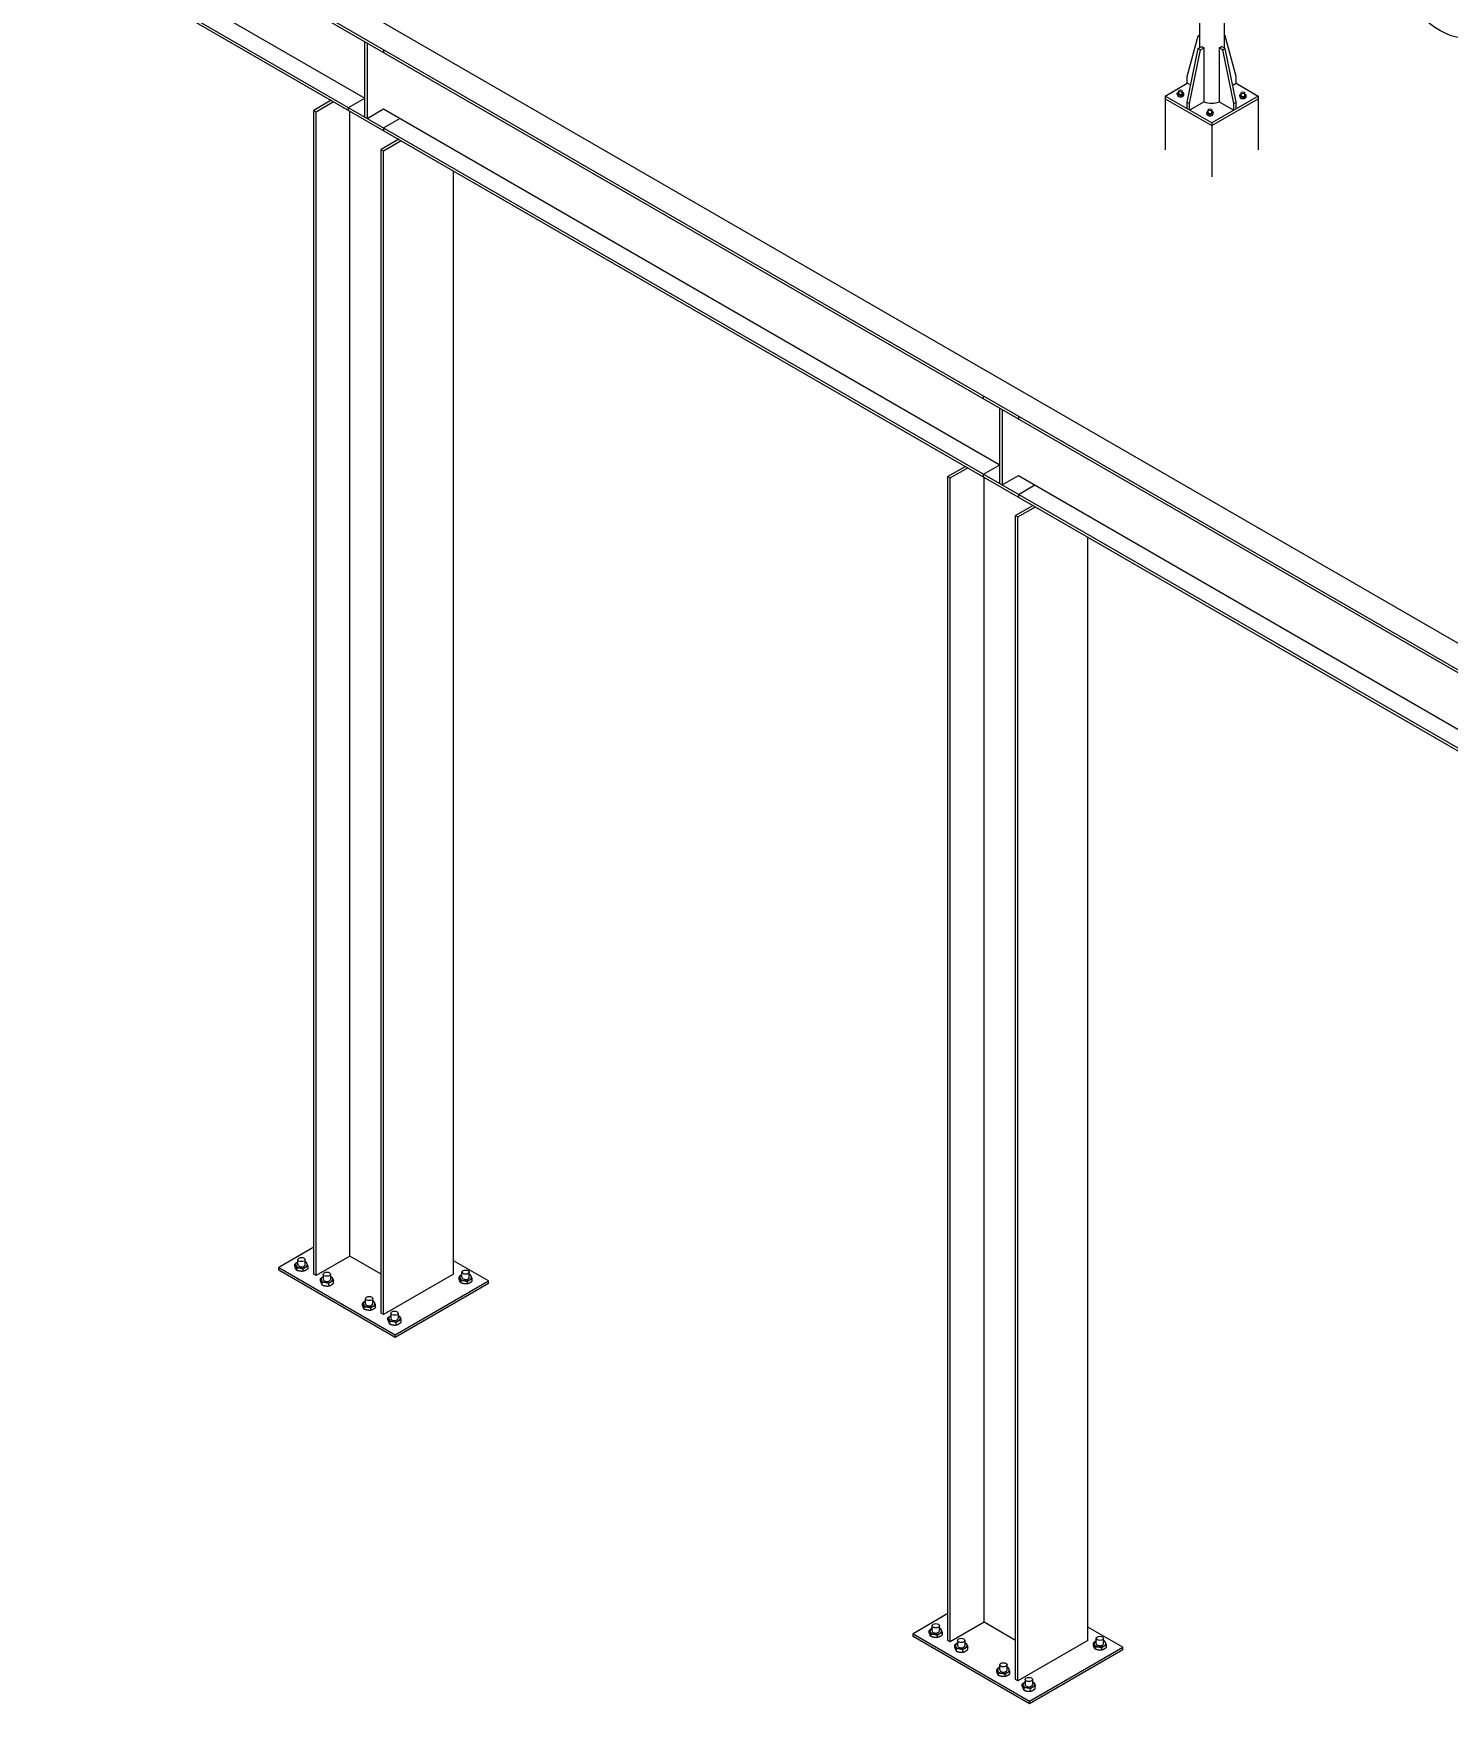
# Model space of a CAD drawing. Header units: millimetres. Extents: x -312439 to 477422, y -331570 to 212570.
# Drawn here: x 409601 to 412228, y 87034 to 90168 of the extents above; entities that cross this region are included whole.
import ezdxf

# ---------------------------------------------------------------- set-up
doc = ezdxf.new("R2010")
doc.units = ezdxf.units.MM
doc.layers.add('ARCONDTEXTO', color=4, linetype='Continuous')
doc.styles.add('ROMANS', font='romans.shx', dxfattribs={"height": 187.5})

msp = doc.modelspace()

# ---------------------------------------------------------------- linework, layer by layer
at = {"color": 0, "linetype": 'Continuous', "lineweight": 0, "extrusion": (1.25969e-16, 0.816497, 0.57735)}
for p, q in [((412545.89, 88863.431), (407825.453, 91588.776)), ((412545.89, 88813.424), (407825.453, 91538.769)), ((407825.453, 91533.769), (412545.89, 88808.424)), ((407825.453, 91393.751), (412545.89, 88668.406)), ((407825.453, 91388.75), (412545.89, 88663.405)), ((409070.523, 90709.915), (410215.986, 90048.581)), ((411766.832, 90618.905), (411766.832, 90141.748)), ((411812.765, 90592.385), (411812.765, 90141.748)), ((410215.986, 90013.576), (410215.986, 90153.594)), ((410220.317, 90151.094), (410220.317, 90011.076)), ((410250.632, 90138.592), (410250.632, 90133.592)), ((411744.326, 90088.749), (411764.897, 90164.384)), ((411744.326, 90041.243), (411764.897, 90140.631)), ((411748.657, 90038.743), (411769.228, 90138.13)), ((411766.832, 90165.501), (411764.897, 90164.384)), ((411764.897, 90164.384), (411766.832, 90163.267)), ((411764.897, 90140.631), (411771.538, 90144.465)), ((411764.897, 90140.631), (411769.228, 90138.13)), ((411769.228, 90138.13), (411775.869, 90141.965)), ((411775.869, 90041.952), (411775.869, 90141.965)), ((411810.369, 90138.13), (411803.728, 90141.965)), ((411803.728, 90141.965), (411803.728, 90041.952)), ((411814.7, 90140.631), (411808.059, 90144.465)), ((411810.369, 90138.13), (411814.7, 90140.631)), ((411830.94, 90038.743), (411810.369, 90138.13)), ((411814.7, 90164.384), (411812.765, 90165.501)), ((411814.7, 90164.384), (411812.765, 90163.267)), ((411835.271, 90088.749), (411814.7, 90164.384)), ((411835.271, 90041.243), (411814.7, 90140.631)), ((411703.185, 90052.495), (411744.326, 90076.248)), ((411744.326, 90076.248), (411744.326, 90088.749)), ((411750.798, 90072.511), (411744.326, 90076.248)), ((411828.799, 90072.511), (411835.271, 90076.248)), ((411835.271, 90076.248), (411835.271, 90088.749)), ((411835.271, 90076.248), (411876.412, 90052.495)), ((410153.473, 90044.668), (410120.87, 90025.845)), ((410125.201, 90023.344), (410157.804, 90042.168)), ((410185.672, 90031.079), (410215.986, 90048.581)), ((411703.185, 90052.495), (411703.185, 89952.482)), ((411789.799, 90002.488), (411703.185, 90052.495)), ((411703.185, 90047.494), (411789.799, 89997.488)), ((411725.908, 90055.557), (411725.908, 90057.72)), ((411727.5, 90052.126), (411727.5, 90054.289)), ((411728.516, 90057.189), (411728.516, 90061.908)), ((411733.443, 90051.207), (411733.443, 90053.37)), ((411735.185, 90057.189), (411735.185, 90061.908)), ((411737.793, 90053.718), (411737.793, 90055.882)), ((411744.326, 90041.243), (411748.657, 90038.743)), ((411744.326, 90028.742), (411744.326, 90041.243)), ((411775.869, 90041.952), (411748.657, 90026.241)), ((411876.412, 90052.495), (411789.799, 90002.488)), ((411789.799, 89997.488), (411876.412, 90047.494)), ((411803.728, 90041.952), (411830.94, 90026.241)), ((411830.94, 90038.743), (411835.271, 90041.243)), ((411835.271, 90028.742), (411835.271, 90041.243)), ((411841.804, 90052.048), (411841.804, 90054.211)), ((411843.396, 90048.617), (411843.396, 90050.78)), ((411844.413, 90053.681), (411844.413, 90058.399)), ((411849.339, 90047.698), (411849.339, 90049.861)), ((411851.081, 90053.681), (411851.081, 90058.399)), ((411853.689, 90050.209), (411853.689, 90052.373)), ((411876.412, 90052.495), (411876.412, 89952.482)), ((410120.87, 90025.845), (410125.201, 90023.344)), ((410120.87, 87863.11), (410120.87, 90025.845)), ((410125.201, 87860.61), (410125.201, 90023.344)), ((410185.672, 90026.078), (410185.672, 90031.079)), ((410187.996, 87896.864), (410187.996, 90024.736)), ((410220.317, 90011.076), (410250.632, 90028.578)), ((410250.632, 90028.578), (411396.095, 89367.244)), ((410250.632, 89993.574), (410280.946, 90011.076)), ((411748.657, 90026.241), (411748.657, 90038.743)), ((411780.817, 90018.508), (411780.817, 90020.671)), ((411783.426, 90021.979), (411783.426, 90026.697)), ((411785.167, 90015.996), (411785.167, 90018.159)), ((411790.094, 90021.979), (411790.094, 90026.697)), ((411791.11, 90016.915), (411791.11, 90019.079)), ((411792.702, 90020.346), (411792.702, 90022.509)), ((411830.94, 90026.241), (411830.94, 90038.743)), ((410250.632, 89993.574), (410250.632, 89988.573)), ((411789.799, 90002.488), (411789.799, 89902.476)), ((410279.062, 89972.159), (410246.46, 89953.335)), ((410246.46, 87790.601), (410246.46, 89953.335)), ((410246.46, 89953.335), (410250.79, 89950.835)), ((410250.79, 89950.835), (410283.393, 89969.658)), ((410250.79, 87788.1), (410250.79, 89950.835)), ((410380.711, 87863.11), (410380.711, 89913.472)), ((411365.781, 89489.76), (411365.781, 89494.761)), ((411396.095, 89332.24), (411396.095, 89472.258)), ((411400.426, 89469.757), (411400.426, 89329.74)), ((411430.741, 89457.256), (411430.741, 89452.255)), ((411332.264, 89364.092), (411299.661, 89345.269)), ((411303.992, 89342.769), (411336.595, 89361.592)), ((411365.781, 89349.742), (411396.095, 89367.244)), ((411299.661, 89345.269), (411303.992, 89342.769)), ((411299.661, 87182.534), (411299.661, 89345.269)), ((411303.992, 87180.034), (411303.992, 89342.769)), ((411365.781, 89344.742), (411365.781, 89349.742)), ((411366.787, 87216.289), (411366.787, 89344.161)), ((411400.426, 89329.74), (411430.741, 89347.242)), ((411430.741, 89347.242), (412511.244, 88723.413)), ((411430.741, 89312.238), (411461.055, 89329.74)), ((411457.854, 89291.583), (411425.251, 89272.76)), ((411429.582, 89270.26), (411462.184, 89289.083)), ((411430.741, 89312.238), (411430.741, 89307.237)), ((411425.251, 87110.025), (411425.251, 89272.76)), ((411425.251, 89272.76), (411429.582, 89270.26)), ((411429.582, 87107.525), (411429.582, 89270.26)), ((411559.502, 87182.534), (411559.502, 89232.897)), ((410120.87, 87913.116), (410055.91, 87875.611)), ((410086.147, 87877.49), (410086.147, 87881.905)), ((410091.47, 87880.822), (410091.47, 87890.451)), ((410105.079, 87880.822), (410105.079, 87890.451)), ((410110.402, 87873.738), (410110.402, 87878.153)), ((410187.996, 87896.864), (410125.201, 87860.61)), ((410246.46, 87863.11), (410187.996, 87896.864)), ((410445.671, 87850.608), (410380.711, 87888.113)), ((410055.91, 87875.611), (410272.444, 87750.596)), ((410055.91, 87870.611), (410055.91, 87875.611)), ((410272.444, 87745.595), (410055.91, 87870.611)), ((410089.397, 87870.488), (410089.397, 87874.903)), ((410101.524, 87868.612), (410101.524, 87873.027)), ((410125.201, 87860.61), (410120.87, 87863.11)), ((410133.358, 87850.233), (410133.358, 87854.648)), ((410136.607, 87843.231), (410136.607, 87847.646)), ((410138.681, 87863.194), (410138.681, 87853.565)), ((410152.29, 87863.194), (410152.29, 87853.565)), ((410157.613, 87846.481), (410157.613, 87850.896)), ((410380.711, 87863.11), (410250.79, 87788.1)), ((410272.444, 87750.596), (410445.671, 87850.608)), ((410391.179, 87854.068), (410391.179, 87858.483)), ((410394.428, 87847.066), (410394.428, 87851.481)), ((410396.502, 87857.399), (410396.502, 87867.028)), ((410406.556, 87845.19), (410406.556, 87849.605)), ((410410.11, 87857.399), (410410.11, 87867.028)), ((410415.433, 87850.315), (410415.433, 87854.73)), ((410445.671, 87845.608), (410445.671, 87850.608)), ((410148.735, 87841.355), (410148.735, 87845.77)), ((410217.06, 87808.313), (410217.06, 87817.942)), ((410230.669, 87808.313), (410230.669, 87817.942)), ((410445.671, 87845.608), (410272.444, 87745.595)), ((410211.737, 87804.981), (410211.737, 87809.396)), ((410214.986, 87797.979), (410214.986, 87802.394)), ((410227.114, 87796.103), (410227.114, 87800.518)), ((410235.992, 87801.229), (410235.992, 87805.644)), ((410250.79, 87788.1), (410246.46, 87790.601)), ((410264.271, 87790.685), (410264.271, 87781.056)), ((410277.879, 87790.685), (410277.879, 87781.056)), ((410258.948, 87777.724), (410258.948, 87782.139)), ((410262.197, 87770.722), (410262.197, 87775.137)), ((410274.324, 87768.846), (410274.324, 87773.261)), ((410283.202, 87773.972), (410283.202, 87778.387)), ((410272.444, 87745.595), (410272.444, 87750.596)), ((411299.661, 87232.541), (411234.701, 87195.036)), ((411234.701, 87195.036), (411451.235, 87070.02)), ((411234.701, 87190.035), (411234.701, 87195.036)), ((411451.235, 87065.02), (411234.701, 87190.035)), ((411264.939, 87196.915), (411264.939, 87201.33)), ((411268.188, 87189.913), (411268.188, 87194.328)), ((411270.262, 87200.246), (411270.262, 87209.875)), ((411280.315, 87188.037), (411280.315, 87192.452)), ((411283.87, 87200.246), (411283.87, 87209.875)), ((411289.193, 87193.163), (411289.193, 87197.577)), ((411366.787, 87216.289), (411303.992, 87180.034)), ((411425.251, 87182.534), (411366.787, 87216.289)), ((411624.462, 87170.033), (411559.502, 87207.538)), ((411303.992, 87180.034), (411299.661, 87182.534)), ((411312.149, 87169.658), (411312.149, 87174.073)), ((411315.399, 87162.656), (411315.399, 87167.071)), ((411317.472, 87182.618), (411317.472, 87172.989)), ((411327.526, 87160.78), (411327.526, 87165.195)), ((411331.081, 87182.618), (411331.081, 87172.989)), ((411336.404, 87165.906), (411336.404, 87170.32)), ((411559.502, 87182.534), (411429.582, 87107.525)), ((411451.235, 87070.02), (411624.462, 87170.033)), ((411624.462, 87165.032), (411451.235, 87065.02)), ((411569.97, 87173.492), (411569.97, 87177.907)), ((411573.219, 87166.49), (411573.219, 87170.905)), ((411575.293, 87176.824), (411575.293, 87186.453)), ((411585.347, 87164.614), (411585.347, 87169.029)), ((411588.902, 87176.824), (411588.902, 87186.453)), ((411594.225, 87169.74), (411594.225, 87174.155)), ((411624.462, 87165.032), (411624.462, 87170.033)), ((411390.528, 87124.406), (411390.528, 87128.82)), ((411395.851, 87127.737), (411395.851, 87137.366)), ((411409.46, 87127.737), (411409.46, 87137.366)), ((411393.778, 87117.404), (411393.778, 87121.819)), ((411405.905, 87115.528), (411405.905, 87119.943)), ((411414.783, 87120.653), (411414.783, 87125.068)), ((411429.582, 87107.525), (411425.251, 87110.025)), ((411437.739, 87097.149), (411437.739, 87101.563)), ((411443.062, 87110.109), (411443.062, 87100.48)), ((411456.67, 87110.109), (411456.67, 87100.48)), ((411461.994, 87093.396), (411461.994, 87097.811)), ((411440.988, 87090.147), (411440.988, 87094.562)), ((411451.235, 87065.02), (411451.235, 87070.02)), ((411453.116, 87088.271), (411453.116, 87092.686))]:
    msp.add_line(p, q, dxfattribs=at)
at = {"color": 0, "linetype": 'Continuous', "lineweight": 0}
for centre, major_axis in [((412214.803, 90294.598), (-73.953, 128.091)), ((411731.85, 90061.908), (-3.334, 0)), ((411847.747, 90058.399), (3.334, 0)), ((411786.76, 90026.697), (3.334, 0)), ((410098.275, 87890.451), (-6.804, 0)), ((410145.485, 87863.194), (-6.804, 0)), ((410403.306, 87867.028), (6.804, 0)), ((410223.864, 87817.942), (-6.804, 0)), ((410271.075, 87790.685), (-6.804, 0)), ((411277.066, 87209.875), (-6.804, 0)), ((411582.097, 87186.453), (6.804, 0)), ((411324.277, 87182.618), (-6.804, 0)), ((411402.656, 87137.366), (-6.804, 0)), ((411449.866, 87110.109), (-6.804, 0))]:
    msp.add_ellipse(centre, major_axis=major_axis, ratio=0.57735027, dxfattribs=at)
for centre, major_axis, start_param, end_param in [((411789.799, 90152.507), (22.967, 0), 3.79325923, 4.06072241), ((411789.799, 90152.507), (-22.967, 0), 2.2224629, 2.48992608), ((411731.85, 90057.189), (5.328, 0), 2.35619449, 3.40339204), ((411731.85, 90057.189), (5.328, 0), 3.40339204, 4.45058959), ((411731.85, 90057.189), (5.328, 0), 2.24694203, 2.35619449), ((411731.85, 90057.189), (-3.334, 0), 0, 3.14159265), ((411731.85, 90057.189), (5.328, 0), 4.45058959, 5.49778714), ((411731.85, 90057.189), (5.328, 0), 0.26179939, 0.89465062), ((411731.85, 90057.189), (5.328, 0), 5.49778714, 6.54498469), ((411789.799, 90052.495), (22.967, 0), 4.06072241, 5.36405555), ((411847.747, 90053.681), (-5.328, 0), 5.49778714, 6.54498469), ((411847.747, 90053.681), (-5.328, 0), 0.26179939, 1.30899694), ((411847.747, 90053.681), (-5.328, 0), 5.38853468, 5.49778714), ((411847.747, 90053.681), (3.334, 0), 3.14159265, 5.49778714), ((411847.747, 90053.681), (-5.328, 0), 1.30899694, 2.35619449), ((411847.747, 90053.681), (3.334, 0), 5.49778714, 6.28318531), ((411847.747, 90053.681), (-5.328, 0), 3.40339204, 4.03624328), ((411847.747, 90053.681), (-5.328, 0), 2.35619449, 3.40339204), ((411786.76, 90021.979), (5.328, 0), 2.87979327, 3.92699082), ((411786.76, 90021.979), (5.328, 0), 2.24694203, 2.87979327), ((411786.76, 90021.979), (5.328, 0), 3.92699082, 4.97418837), ((411786.76, 90021.979), (3.334, 0), 3.14159265, 3.92699082), ((411786.76, 90021.979), (3.334, 0), 3.92699082, 6.28318531), ((411786.76, 90021.979), (5.328, 0), 4.97418837, 6.02138592), ((411786.76, 90021.979), (5.328, 0), 0.78539816, 0.89465062), ((411786.76, 90021.979), (5.328, 0), 6.02138592, 7.06858347), ((410098.275, 87880.822), (-10.873, 0), 5.49778714, 6.54498469), ((410098.275, 87880.822), (-10.873, 0), 0.26179939, 1.30899694), ((410098.275, 87880.822), (-10.873, 0), 5.38853468, 5.49778714), ((410098.275, 87880.822), (6.804, 0), 3.14159265, 6.28318531), ((410098.275, 87880.822), (-10.873, 0), 3.40339204, 4.03624328), ((410098.275, 87880.822), (-10.873, 0), 2.35619449, 3.40339204), ((410098.275, 87880.822), (-10.873, 0), 1.30899694, 2.35619449), ((410145.485, 87853.565), (-10.873, 0), 5.49778714, 6.54498469), ((410145.485, 87853.565), (-10.873, 0), 0.26179939, 1.30899694), ((410145.485, 87853.565), (-10.873, 0), 5.38853468, 5.49778714), ((410145.485, 87853.565), (-6.804, 0), 0, 2.35619449), ((410145.485, 87853.565), (-10.873, 0), 1.30899694, 2.35619449), ((410145.485, 87853.565), (-6.804, 0), 2.35619449, 3.14159265), ((410145.485, 87853.565), (-10.873, 0), 3.40339204, 4.03624328), ((410145.485, 87853.565), (-10.873, 0), 2.35619449, 3.40339204), ((410403.306, 87857.399), (10.873, 0), 2.35619449, 3.40339204), ((410403.306, 87857.399), (10.873, 0), 3.40339204, 4.45058959), ((410403.306, 87857.399), (10.873, 0), 2.24694203, 2.35619449), ((410403.306, 87857.399), (-6.804, 0), 0, 2.35619449), ((410403.306, 87857.399), (10.873, 0), 4.45058959, 5.49778714), ((410403.306, 87857.399), (-6.804, 0), 2.35619449, 3.14159265), ((410403.306, 87857.399), (10.873, 0), 0.26179939, 0.89465062), ((410403.306, 87857.399), (10.873, 0), 5.49778714, 6.54498469), ((410223.864, 87808.313), (-10.873, 0), 5.49778714, 6.54498469), ((410223.864, 87808.313), (-10.873, 0), 0.26179939, 1.30899694), ((410223.864, 87808.313), (-10.873, 0), 5.38853468, 5.49778714), ((410223.864, 87808.313), (6.804, 0), 3.14159265, 6.28318531), ((410223.864, 87808.313), (-10.873, 0), 1.30899694, 2.35619449), ((410223.864, 87808.313), (-10.873, 0), 3.40339204, 4.03624328), ((410223.864, 87808.313), (-10.873, 0), 2.35619449, 3.40339204), ((410271.075, 87781.056), (-10.873, 0), 5.49778714, 6.54498469), ((410271.075, 87781.056), (-10.873, 0), 5.38853468, 5.49778714), ((410271.075, 87781.056), (-10.873, 0), 3.40339204, 4.03624328), ((410271.075, 87781.056), (-10.873, 0), 0.26179939, 1.30899694), ((410271.075, 87781.056), (-6.804, 0), 0, 2.35619449), ((410271.075, 87781.056), (-10.873, 0), 1.30899694, 2.35619449), ((410271.075, 87781.056), (-6.804, 0), 2.35619449, 3.14159265), ((410271.075, 87781.056), (-10.873, 0), 2.35619449, 3.40339204), ((411277.066, 87200.246), (-10.873, 0), 5.49778714, 6.54498469), ((411277.066, 87200.246), (-10.873, 0), 0.26179939, 1.30899694), ((411277.066, 87200.246), (-10.873, 0), 5.38853468, 5.49778714), ((411277.066, 87200.246), (6.804, 0), 3.14159265, 6.28318531), ((411277.066, 87200.246), (-10.873, 0), 1.30899694, 2.35619449), ((411277.066, 87200.246), (-10.873, 0), 3.40339204, 4.03624328), ((411277.066, 87200.246), (-10.873, 0), 2.35619449, 3.40339204), ((411324.277, 87172.989), (-10.873, 0), 5.49778714, 6.54498469), ((411324.277, 87172.989), (-10.873, 0), 0.26179939, 1.30899694), ((411324.277, 87172.989), (-10.873, 0), 5.38853468, 5.49778714), ((411324.277, 87172.989), (-6.804, 0), 0, 2.35619449), ((411324.277, 87172.989), (-10.873, 0), 1.30899694, 2.35619449), ((411324.277, 87172.989), (-6.804, 0), 2.35619449, 3.14159265), ((411324.277, 87172.989), (-10.873, 0), 3.40339204, 4.03624328), ((411324.277, 87172.989), (-10.873, 0), 2.35619449, 3.40339204), ((411582.097, 87176.824), (10.873, 0), 2.35619449, 3.40339204), ((411582.097, 87176.824), (10.873, 0), 3.40339204, 4.45058959), ((411582.097, 87176.824), (10.873, 0), 2.24694203, 2.35619449), ((411582.097, 87176.824), (-6.804, 0), 0, 2.35619449), ((411582.097, 87176.824), (10.873, 0), 4.45058959, 5.49778714), ((411582.097, 87176.824), (-6.804, 0), 2.35619449, 3.14159265), ((411582.097, 87176.824), (10.873, 0), 0.26179939, 0.89465062), ((411582.097, 87176.824), (10.873, 0), 5.49778714, 6.54498469), ((411402.656, 87127.737), (-10.873, 0), 5.49778714, 6.54498469), ((411402.656, 87127.737), (-10.873, 0), 0.26179939, 1.30899694), ((411402.656, 87127.737), (-10.873, 0), 5.38853468, 5.49778714), ((411402.656, 87127.737), (6.804, 0), 3.14159265, 6.28318531), ((411402.656, 87127.737), (-10.873, 0), 3.40339204, 4.03624328), ((411402.656, 87127.737), (-10.873, 0), 2.35619449, 3.40339204), ((411402.656, 87127.737), (-10.873, 0), 1.30899694, 2.35619449), ((411449.866, 87100.48), (-10.873, 0), 5.49778714, 6.54498469), ((411449.866, 87100.48), (-10.873, 0), 0.26179939, 1.30899694), ((411449.866, 87100.48), (-10.873, 0), 5.38853468, 5.49778714), ((411449.866, 87100.48), (-6.804, 0), 0, 2.35619449), ((411449.866, 87100.48), (-10.873, 0), 1.30899694, 2.35619449), ((411449.866, 87100.48), (-6.804, 0), 2.35619449, 3.14159265), ((411449.866, 87100.48), (-10.873, 0), 3.40339204, 4.03624328), ((411449.866, 87100.48), (-10.873, 0), 2.35619449, 3.40339204)]:
    msp.add_ellipse(centre, major_axis=major_axis, ratio=0.57735027, start_param=start_param, end_param=end_param, dxfattribs=at)
for points, weights in [([(411725.908, 90057.72), (411727.074, 90058.782), (411728.083, 90059.365)], [1, 1.0379548493, 1]), ([(411726.704, 90056.393), (411726.335, 90057.189), (411725.908, 90057.72)], [1, 1.0379548493, 1]), ([(411725.908, 90055.557), (411726.335, 90054.249), (411726.704, 90053.453)], [1, 1.0379548493, 1]), ([(411727.5, 90054.289), (411727.074, 90055.597), (411726.704, 90056.393)], [1, 1.0379548493, 1]), ([(411726.704, 90053.453), (411727.074, 90052.657), (411727.5, 90052.126)], [1, 1.0379548493, 1]), ([(411730.471, 90054.218), (411729.093, 90054.432), (411727.5, 90054.289)], [1, 1.0379548493, 1]), ([(411727.5, 90052.126), (411729.093, 90051.491), (411730.471, 90051.278)], [1, 1.0379548493, 1]), ([(411728.083, 90059.365), (411728.299, 90059.489), (411728.516, 90059.598)], [1, 1.00788270894, 1.01249115378]), ([(411733.443, 90053.37), (411731.85, 90054.005), (411730.471, 90054.218)], [1, 1.0379548493, 1]), ([(411730.471, 90051.278), (411731.85, 90051.065), (411733.443, 90051.207)], [1, 1.0379548493, 1]), ([(411735.618, 90055.014), (411734.608, 90054.432), (411733.443, 90053.37)], [1, 1.0379548493, 1]), ([(411733.443, 90051.207), (411734.608, 90051.491), (411735.618, 90052.074)], [1, 1.0379548493, 1]), ([(411735.185, 90059.683), (411735.673, 90059.523), (411736.201, 90059.312)], [1.01660040172, 1.01226104367, 1]), ([(411737.793, 90055.882), (411736.627, 90055.597), (411735.618, 90055.014)], [1, 1.0379548493, 1]), ([(411735.618, 90052.074), (411736.627, 90052.657), (411737.793, 90053.718)], [1, 1.0379548493, 1]), ([(411736.201, 90059.312), (411736.627, 90058.782), (411736.997, 90057.986)], [1, 1.0379548493, 1]), ([(411736.997, 90057.986), (411737.366, 90057.189), (411737.793, 90055.882)], [1, 1.0379548493, 1]), ([(411841.804, 90054.211), (411842.97, 90055.273), (411843.979, 90055.856)], [1, 1.0379548493, 1]), ([(411842.6, 90052.884), (411842.231, 90053.681), (411841.804, 90054.211)], [1, 1.0379548493, 1]), ([(411841.804, 90052.048), (411842.231, 90050.74), (411842.6, 90049.944)], [1, 1.0379548493, 1]), ([(411843.396, 90050.78), (411842.97, 90052.088), (411842.6, 90052.884)], [1, 1.0379548493, 1]), ([(411842.6, 90049.944), (411842.97, 90049.148), (411843.396, 90048.617)], [1, 1.0379548493, 1]), ([(411846.368, 90050.709), (411844.989, 90050.923), (411843.396, 90050.78)], [1, 1.0379548493, 1]), ([(411843.396, 90048.617), (411844.989, 90047.982), (411846.368, 90047.769)], [1, 1.0379548493, 1]), ([(411843.979, 90055.856), (411844.195, 90055.98), (411844.413, 90056.089)], [1, 1.00788270894, 1.01249115378]), ([(411849.339, 90049.861), (411847.747, 90050.496), (411846.368, 90050.709)], [1, 1.0379548493, 1]), ([(411846.368, 90047.769), (411847.747, 90047.556), (411849.339, 90047.698)], [1, 1.0379548493, 1]), ([(411851.514, 90051.505), (411850.505, 90050.923), (411849.339, 90049.861)], [1, 1.0379548493, 1]), ([(411849.339, 90047.698), (411850.505, 90047.982), (411851.514, 90048.565)], [1, 1.0379548493, 1]), ([(411851.081, 90056.174), (411851.569, 90056.014), (411852.097, 90055.804)], [1.01660040172, 1.01226104367, 1]), ([(411853.689, 90052.373), (411852.523, 90052.088), (411851.514, 90051.505)], [1, 1.0379548493, 1]), ([(411851.514, 90048.565), (411852.523, 90049.148), (411853.689, 90050.209)], [1, 1.0379548493, 1]), ([(411852.097, 90055.804), (411852.523, 90055.273), (411852.893, 90054.477)], [1, 1.0379548493, 1]), ([(411852.893, 90054.477), (411853.262, 90053.681), (411853.689, 90052.373)], [1, 1.0379548493, 1]), ([(411780.817, 90020.671), (411781.244, 90021.979), (411781.613, 90022.775)], [1, 1.0379548493, 1]), ([(411782.992, 90019.804), (411781.983, 90020.386), (411780.817, 90020.671)], [1, 1.0379548493, 1]), ([(411780.817, 90018.508), (411781.983, 90017.446), (411782.992, 90016.863)], [1, 1.0379548493, 1]), ([(411781.613, 90022.775), (411781.983, 90023.571), (411782.41, 90024.102)], [1, 1.0379548493, 1]), ([(411782.41, 90024.102), (411782.937, 90024.312), (411783.426, 90024.472)], [1, 1.01226104367, 1.01660040172]), ([(411785.167, 90018.159), (411784.002, 90019.221), (411782.992, 90019.804)], [1, 1.0379548493, 1]), ([(411782.992, 90016.863), (411784.002, 90016.28), (411785.167, 90015.996)], [1, 1.0379548493, 1]), ([(411788.139, 90019.007), (411786.76, 90018.794), (411785.167, 90018.159)], [1, 1.0379548493, 1]), ([(411785.167, 90015.996), (411786.76, 90015.854), (411788.139, 90016.067)], [1, 1.0379548493, 1]), ([(411791.11, 90019.079), (411789.518, 90019.221), (411788.139, 90019.007)], [1, 1.0379548493, 1]), ([(411788.139, 90016.067), (411789.518, 90016.28), (411791.11, 90016.915)], [1, 1.0379548493, 1]), ([(411790.094, 90024.387), (411790.311, 90024.278), (411790.527, 90024.154)], [1.01249115378, 1.00788270894, 1]), ([(411790.527, 90024.154), (411791.537, 90023.571), (411792.702, 90022.509)], [1, 1.0379548493, 1]), ([(411791.906, 90021.183), (411791.537, 90020.386), (411791.11, 90019.079)], [1, 1.0379548493, 1]), ([(411791.11, 90016.915), (411791.537, 90017.446), (411791.906, 90018.242)], [1, 1.0379548493, 1]), ([(411792.702, 90022.509), (411792.276, 90021.979), (411791.906, 90021.183)], [1, 1.0379548493, 1]), ([(411791.906, 90018.242), (411792.276, 90019.038), (411792.702, 90020.346)], [1, 1.0379548493, 1]), ([(410090.586, 87885.261), (410088.526, 87884.071), (410086.147, 87881.905)], [1, 1.03795484931, 1]), ([(410086.147, 87881.905), (410087.018, 87880.822), (410087.772, 87879.197)], [1, 1.0379548493, 1]), ([(410087.772, 87879.197), (410088.526, 87877.572), (410089.397, 87874.903)], [1, 1.0379548493, 1]), ([(410091.47, 87885.738), (410091.027, 87885.515), (410090.586, 87885.261)], [1.01249115378, 1.00788270894, 1]), ([(410107.153, 87885.155), (410106.076, 87885.584), (410105.079, 87885.911)], [1, 1.01226104367, 1.01660040172]), ([(410105.963, 87876.383), (410108.023, 87877.572), (410110.402, 87878.153)], [1, 1.03795484931, 1]), ([(410108.777, 87882.447), (410108.023, 87884.071), (410107.153, 87885.155)], [1, 1.0379548493, 1]), ([(410110.402, 87878.153), (410109.531, 87880.822), (410108.777, 87882.447)], [1, 1.0379548493, 1]), ([(410087.772, 87873.196), (410087.018, 87874.821), (410086.147, 87877.49)], [1, 1.0379548493, 1]), ([(410089.397, 87870.488), (410088.526, 87871.572), (410087.772, 87873.196)], [1, 1.03795484931, 1]), ([(410089.397, 87874.903), (410092.646, 87875.194), (410095.461, 87874.758)], [1, 1.0379548493, 1]), ([(410095.461, 87868.757), (410092.646, 87869.193), (410089.397, 87870.488)], [1, 1.0379548493, 1]), ([(410095.461, 87874.758), (410098.275, 87874.323), (410101.524, 87873.027)], [1, 1.0379548493, 1]), ([(410101.524, 87868.612), (410098.275, 87868.322), (410095.461, 87868.757)], [1, 1.03795484931, 1]), ([(410101.524, 87873.027), (410103.903, 87875.194), (410105.963, 87876.383)], [1, 1.03795484931, 1]), ([(410105.963, 87870.382), (410103.903, 87869.193), (410101.524, 87868.612)], [1, 1.03795484931, 1]), ([(410110.402, 87873.738), (410108.023, 87871.572), (410105.963, 87870.382)], [1, 1.03795484931, 1]), ([(410133.358, 87854.648), (410135.737, 87856.814), (410137.797, 87858.004)], [1, 1.03795484931, 1]), ([(410134.983, 87851.94), (410134.229, 87853.565), (410133.358, 87854.648)], [1, 1.0379548493, 1]), ([(410133.358, 87850.233), (410134.229, 87847.564), (410134.983, 87845.939)], [1, 1.03795484931, 1]), ([(410136.607, 87847.646), (410135.737, 87850.315), (410134.983, 87851.94)], [1, 1.0379548493, 1]), ([(410142.671, 87847.501), (410139.857, 87847.936), (410136.607, 87847.646)], [1, 1.0379548493, 1]), ([(410137.797, 87858.004), (410138.237, 87858.258), (410138.681, 87858.48)], [1, 1.00788270894, 1.01249115378]), ([(410148.735, 87845.77), (410145.485, 87847.066), (410142.671, 87847.501)], [1, 1.0379548493, 1]), ([(410153.174, 87849.126), (410151.114, 87847.936), (410148.735, 87845.77)], [1, 1.03795484931, 1]), ([(410152.29, 87858.654), (410153.287, 87858.327), (410154.363, 87857.898)], [1.01660040172, 1.01226104367, 1]), ([(410157.613, 87850.896), (410155.234, 87850.315), (410153.174, 87849.126)], [1, 1.03795484931, 1]), ([(410154.363, 87857.898), (410155.234, 87856.814), (410155.988, 87855.19)], [1, 1.0379548493, 1]), ([(410155.988, 87855.19), (410156.742, 87853.565), (410157.613, 87850.896)], [1, 1.03795484931, 1]), ([(410395.618, 87861.838), (410393.557, 87860.649), (410391.179, 87858.483)], [1, 1.03795484931, 1]), ([(410391.179, 87858.483), (410392.049, 87857.399), (410392.803, 87855.775)], [1, 1.0379548493, 1]), ([(410392.803, 87849.774), (410392.049, 87851.399), (410391.179, 87854.068)], [1, 1.0379548493, 1]), ([(410392.803, 87855.775), (410393.557, 87854.15), (410394.428, 87851.481)], [1, 1.0379548493, 1]), ([(410394.428, 87847.066), (410393.557, 87848.149), (410392.803, 87849.774)], [1, 1.0379548493, 1]), ([(410394.428, 87851.481), (410397.678, 87851.771), (410400.492, 87851.336)], [1, 1.0379548493, 1]), ([(410400.492, 87845.335), (410397.678, 87845.77), (410394.428, 87847.066)], [1, 1.0379548493, 1]), ([(410396.502, 87862.315), (410396.058, 87862.093), (410395.618, 87861.838)], [1.01249115378, 1.00788270894, 1]), ([(410400.492, 87851.336), (410403.306, 87850.9), (410406.556, 87849.605)], [1, 1.03795484931, 1]), ([(410406.556, 87849.605), (410408.934, 87851.771), (410410.995, 87852.96)], [1, 1.03795484931, 1]), ([(410410.995, 87846.96), (410408.934, 87845.77), (410406.556, 87845.19)], [1, 1.03795484931, 1]), ([(410412.184, 87861.732), (410411.108, 87862.161), (410410.11, 87862.488)], [1, 1.01226104367, 1.01660040172]), ([(410410.995, 87852.96), (410413.055, 87854.15), (410415.433, 87854.73)], [1, 1.03795484931, 1]), ([(410415.433, 87850.315), (410413.055, 87848.149), (410410.995, 87846.96)], [1, 1.03795484931, 1]), ([(410413.809, 87859.024), (410413.055, 87860.649), (410412.184, 87861.732)], [1, 1.0379548493, 1]), ([(410415.433, 87854.73), (410414.563, 87857.399), (410413.809, 87859.024)], [1, 1.0379548493, 1]), ([(410134.983, 87845.939), (410135.737, 87844.315), (410136.607, 87843.231)], [1, 1.0379548493, 1]), ([(410136.607, 87843.231), (410139.857, 87841.936), (410142.671, 87841.5)], [1, 1.03795484931, 1]), ([(410142.671, 87841.5), (410145.485, 87841.065), (410148.735, 87841.355)], [1, 1.0379548493, 1]), ([(410148.735, 87841.355), (410151.114, 87841.936), (410153.174, 87843.125)], [1, 1.03795484931, 1]), ([(410153.174, 87843.125), (410155.234, 87844.315), (410157.613, 87846.481)], [1, 1.03795484931, 1]), ([(410406.556, 87845.19), (410403.306, 87844.9), (410400.492, 87845.335)], [1, 1.0379548493, 1]), ([(410216.176, 87812.752), (410214.116, 87811.562), (410211.737, 87809.396)], [1, 1.03795484931, 1]), ([(410211.737, 87809.396), (410212.608, 87808.313), (410213.362, 87806.688)], [1, 1.0379548493, 1]), ([(410213.362, 87800.687), (410212.608, 87802.312), (410211.737, 87804.981)], [1, 1.0379548493, 1]), ([(410213.362, 87806.688), (410214.116, 87805.063), (410214.986, 87802.394)], [1, 1.0379548493, 1]), ([(410214.986, 87797.979), (410214.116, 87799.062), (410213.362, 87800.687)], [1, 1.03795484931, 1]), ([(410214.986, 87802.394), (410218.236, 87802.684), (410221.05, 87802.249)], [1, 1.0379548493, 1]), ([(410221.05, 87796.248), (410218.236, 87796.684), (410214.986, 87797.979)], [1, 1.0379548493, 1]), ([(410217.06, 87813.228), (410216.617, 87813.006), (410216.176, 87812.752)], [1.01249115378, 1.00788270894, 1]), ([(410221.05, 87802.249), (410223.864, 87801.814), (410227.114, 87800.518)], [1, 1.0379548493, 1]), ([(410227.114, 87796.103), (410223.864, 87795.813), (410221.05, 87796.248)], [1, 1.03795484931, 1]), ([(410227.114, 87800.518), (410229.493, 87802.684), (410231.553, 87803.874)], [1, 1.03795484931, 1]), ([(410231.553, 87797.873), (410229.493, 87796.684), (410227.114, 87796.103)], [1, 1.03795484931, 1]), ([(410232.742, 87812.645), (410231.666, 87813.075), (410230.669, 87813.402)], [1, 1.01226104367, 1.01660040172]), ([(410231.553, 87803.874), (410233.613, 87805.063), (410235.992, 87805.644)], [1, 1.03795484931, 1]), ([(410235.992, 87801.229), (410233.613, 87799.062), (410231.553, 87797.873)], [1, 1.03795484931, 1]), ([(410234.367, 87809.937), (410233.613, 87811.562), (410232.742, 87812.645)], [1, 1.0379548493, 1]), ([(410235.992, 87805.644), (410235.121, 87808.313), (410234.367, 87809.937)], [1, 1.0379548493, 1]), ([(410258.948, 87782.139), (410261.326, 87784.305), (410263.386, 87785.495)], [1, 1.03795484931, 1]), ([(410263.386, 87785.495), (410263.827, 87785.749), (410264.271, 87785.971)], [1, 1.00788270894, 1.01249115378]), ([(410277.879, 87786.145), (410278.876, 87785.818), (410279.953, 87785.388)], [1.01660040172, 1.01226104367, 1]), ([(410279.953, 87785.388), (410280.824, 87784.305), (410281.578, 87782.68)], [1, 1.0379548493, 1]), ([(410260.572, 87779.431), (410259.818, 87781.056), (410258.948, 87782.139)], [1, 1.0379548493, 1]), ([(410258.948, 87777.724), (410259.818, 87775.055), (410260.572, 87773.43)], [1, 1.03795484931, 1]), ([(410262.197, 87775.137), (410261.326, 87777.806), (410260.572, 87779.431)], [1, 1.0379548493, 1]), ([(410260.572, 87773.43), (410261.326, 87771.805), (410262.197, 87770.722)], [1, 1.0379548493, 1]), ([(410268.261, 87774.992), (410265.447, 87775.427), (410262.197, 87775.137)], [1, 1.0379548493, 1]), ([(410262.197, 87770.722), (410265.447, 87769.427), (410268.261, 87768.991)], [1, 1.03795484931, 1]), ([(410274.324, 87773.261), (410271.075, 87774.557), (410268.261, 87774.992)], [1, 1.0379548493, 1]), ([(410268.261, 87768.991), (410271.075, 87768.556), (410274.324, 87768.846)], [1, 1.0379548493, 1]), ([(410278.763, 87776.617), (410276.703, 87775.427), (410274.324, 87773.261)], [1, 1.03795484931, 1]), ([(410274.324, 87768.846), (410276.703, 87769.427), (410278.763, 87770.616)], [1, 1.03795484931, 1]), ([(410283.202, 87778.387), (410280.824, 87777.806), (410278.763, 87776.617)], [1, 1.03795484931, 1]), ([(410278.763, 87770.616), (410280.824, 87771.805), (410283.202, 87773.972)], [1, 1.03795484931, 1]), ([(410281.578, 87782.68), (410282.332, 87781.056), (410283.202, 87778.387)], [1, 1.03795484931, 1]), ([(411269.377, 87204.685), (411267.317, 87203.496), (411264.939, 87201.33)], [1, 1.03795484931, 1]), ([(411264.939, 87201.33), (411265.809, 87200.246), (411266.563, 87198.622)], [1, 1.0379548493, 1]), ([(411266.563, 87192.621), (411265.809, 87194.246), (411264.939, 87196.915)], [1, 1.0379548493, 1]), ([(411266.563, 87198.622), (411267.317, 87196.997), (411268.188, 87194.328)], [1, 1.0379548493, 1]), ([(411268.188, 87189.913), (411267.317, 87190.996), (411266.563, 87192.621)], [1, 1.03795484931, 1]), ([(411268.188, 87194.328), (411271.438, 87194.618), (411274.252, 87194.183)], [1, 1.0379548493, 1]), ([(411274.252, 87188.182), (411271.438, 87188.617), (411268.188, 87189.913)], [1, 1.0379548493, 1]), ([(411270.262, 87205.162), (411269.818, 87204.94), (411269.377, 87204.685)], [1.01249115378, 1.00788270894, 1]), ([(411274.252, 87194.183), (411277.066, 87193.747), (411280.315, 87192.452)], [1, 1.0379548493, 1]), ([(411280.315, 87192.452), (411282.694, 87194.618), (411284.754, 87195.808)], [1, 1.03795484931, 1]), ([(411284.754, 87189.807), (411282.694, 87188.617), (411280.315, 87188.037)], [1, 1.03795484931, 1]), ([(411285.944, 87204.579), (411284.867, 87205.008), (411283.87, 87205.335)], [1, 1.01226104367, 1.01660040172]), ([(411284.754, 87195.808), (411286.815, 87196.997), (411289.193, 87197.577)], [1, 1.03795484931, 1]), ([(411289.193, 87193.163), (411286.815, 87190.996), (411284.754, 87189.807)], [1, 1.03795484931, 1]), ([(411287.569, 87201.871), (411286.815, 87203.496), (411285.944, 87204.579)], [1, 1.0379548493, 1]), ([(411289.193, 87197.577), (411288.323, 87200.246), (411287.569, 87201.871)], [1, 1.0379548493, 1]), ([(411280.315, 87188.037), (411277.066, 87187.747), (411274.252, 87188.182)], [1, 1.03795484931, 1]), ([(411312.149, 87174.073), (411314.528, 87176.239), (411316.588, 87177.428)], [1, 1.03795484931, 1]), ([(411313.774, 87171.365), (411313.02, 87172.989), (411312.149, 87174.073)], [1, 1.0379548493, 1]), ([(411312.149, 87169.658), (411313.02, 87166.989), (411313.774, 87165.364)], [1, 1.03795484931, 1]), ([(411315.399, 87167.071), (411314.528, 87169.74), (411313.774, 87171.365)], [1, 1.0379548493, 1]), ([(411313.774, 87165.364), (411314.528, 87163.739), (411315.399, 87162.656)], [1, 1.0379548493, 1]), ([(411321.462, 87166.926), (411318.648, 87167.361), (411315.399, 87167.071)], [1, 1.0379548493, 1]), ([(411315.399, 87162.656), (411318.648, 87161.36), (411321.462, 87160.925)], [1, 1.03795484931, 1]), ([(411316.588, 87177.428), (411317.029, 87177.683), (411317.472, 87177.905)], [1, 1.00788270894, 1.01249115378]), ([(411327.526, 87165.195), (411324.277, 87166.49), (411321.462, 87166.926)], [1, 1.0379548493, 1]), ([(411321.462, 87160.925), (411324.277, 87160.49), (411327.526, 87160.78)], [1, 1.0379548493, 1]), ([(411331.965, 87168.55), (411329.905, 87167.361), (411327.526, 87165.195)], [1, 1.03795484931, 1]), ([(411327.526, 87160.78), (411329.905, 87161.36), (411331.965, 87162.55)], [1, 1.03795484931, 1]), ([(411331.081, 87178.078), (411332.078, 87177.751), (411333.154, 87177.322)], [1.01660040172, 1.01226104367, 1]), ([(411336.404, 87170.32), (411334.025, 87169.74), (411331.965, 87168.55)], [1, 1.03795484931, 1]), ([(411331.965, 87162.55), (411334.025, 87163.739), (411336.404, 87165.906)], [1, 1.03795484931, 1]), ([(411333.154, 87177.322), (411334.025, 87176.239), (411334.779, 87174.614)], [1, 1.0379548493, 1]), ([(411334.779, 87174.614), (411335.533, 87172.989), (411336.404, 87170.32)], [1, 1.03795484931, 1]), ([(411574.409, 87181.263), (411572.349, 87180.073), (411569.97, 87177.907)], [1, 1.03795484931, 1]), ([(411569.97, 87177.907), (411570.841, 87176.824), (411571.595, 87175.199)], [1, 1.0379548493, 1]), ([(411571.595, 87169.198), (411570.841, 87170.823), (411569.97, 87173.492)], [1, 1.0379548493, 1]), ([(411571.595, 87175.199), (411572.349, 87173.574), (411573.219, 87170.905)], [1, 1.0379548493, 1]), ([(411573.219, 87166.49), (411572.349, 87167.574), (411571.595, 87169.198)], [1, 1.0379548493, 1]), ([(411573.219, 87170.905), (411576.469, 87171.196), (411579.283, 87170.76)], [1, 1.0379548493, 1]), ([(411579.283, 87164.759), (411576.469, 87165.195), (411573.219, 87166.49)], [1, 1.0379548493, 1]), ([(411575.293, 87181.74), (411574.849, 87181.517), (411574.409, 87181.263)], [1.01249115378, 1.00788270894, 1]), ([(411579.283, 87170.76), (411582.097, 87170.325), (411585.347, 87169.029)], [1, 1.03795484931, 1]), ([(411585.347, 87164.614), (411582.097, 87164.324), (411579.283, 87164.759)], [1, 1.0379548493, 1]), ([(411585.347, 87169.029), (411587.726, 87171.196), (411589.786, 87172.385)], [1, 1.03795484931, 1]), ([(411589.786, 87166.384), (411587.726, 87165.195), (411585.347, 87164.614)], [1, 1.03795484931, 1]), ([(411590.975, 87181.157), (411589.899, 87181.586), (411588.902, 87181.913)], [1, 1.01226104367, 1.01660040172]), ([(411589.786, 87172.385), (411591.846, 87173.574), (411594.225, 87174.155)], [1, 1.03795484931, 1]), ([(411594.225, 87169.74), (411591.846, 87167.574), (411589.786, 87166.384)], [1, 1.03795484931, 1]), ([(411592.6, 87178.449), (411591.846, 87180.073), (411590.975, 87181.157)], [1, 1.0379548493, 1]), ([(411594.225, 87174.155), (411593.354, 87176.824), (411592.6, 87178.449)], [1, 1.0379548493, 1]), ([(411394.967, 87132.176), (411392.907, 87130.987), (411390.528, 87128.82)], [1, 1.03795484931, 1]), ([(411390.528, 87128.82), (411391.399, 87127.737), (411392.153, 87126.113)], [1, 1.0379548493, 1]), ([(411392.153, 87126.113), (411392.907, 87124.488), (411393.778, 87121.819)], [1, 1.0379548493, 1]), ([(411395.851, 87132.653), (411395.408, 87132.431), (411394.967, 87132.176)], [1.01249115378, 1.00788270894, 1]), ([(411411.533, 87132.07), (411410.457, 87132.499), (411409.46, 87132.826)], [1, 1.01226104367, 1.01660040172]), ([(411413.158, 87129.362), (411412.404, 87130.987), (411411.533, 87132.07)], [1, 1.0379548493, 1]), ([(411414.783, 87125.068), (411413.912, 87127.737), (411413.158, 87129.362)], [1, 1.0379548493, 1]), ([(411392.153, 87120.112), (411391.399, 87121.737), (411390.528, 87124.406)], [1, 1.0379548493, 1]), ([(411393.778, 87117.404), (411392.907, 87118.487), (411392.153, 87120.112)], [1, 1.03795484931, 1]), ([(411393.778, 87121.819), (411397.027, 87122.109), (411399.841, 87121.674)], [1, 1.0379548493, 1]), ([(411399.841, 87115.673), (411397.027, 87116.108), (411393.778, 87117.404)], [1, 1.0379548493, 1]), ([(411399.841, 87121.674), (411402.656, 87121.238), (411405.905, 87119.943)], [1, 1.0379548493, 1]), ([(411405.905, 87115.528), (411402.656, 87115.237), (411399.841, 87115.673)], [1, 1.03795484931, 1]), ([(411405.905, 87119.943), (411408.284, 87122.109), (411410.344, 87123.298)], [1, 1.03795484931, 1]), ([(411410.344, 87117.298), (411408.284, 87116.108), (411405.905, 87115.528)], [1, 1.03795484931, 1]), ([(411410.344, 87123.298), (411412.404, 87124.488), (411414.783, 87125.068)], [1, 1.03795484931, 1]), ([(411414.783, 87120.653), (411412.404, 87118.487), (411410.344, 87117.298)], [1, 1.03795484931, 1]), ([(411437.739, 87101.563), (411440.118, 87103.73), (411442.178, 87104.919)], [1, 1.03795484931, 1]), ([(411439.363, 87098.855), (411438.609, 87100.48), (411437.739, 87101.563)], [1, 1.0379548493, 1]), ([(411437.739, 87097.149), (411438.609, 87094.479), (411439.363, 87092.855)], [1, 1.03795484931, 1]), ([(411440.988, 87094.562), (411440.118, 87097.231), (411439.363, 87098.855)], [1, 1.0379548493, 1]), ([(411447.052, 87094.417), (411444.238, 87094.852), (411440.988, 87094.562)], [1, 1.0379548493, 1]), ([(411442.178, 87104.919), (411442.618, 87105.174), (411443.062, 87105.396)], [1, 1.00788270894, 1.01249115378]), ([(411457.555, 87096.041), (411455.494, 87094.852), (411453.116, 87092.686)], [1, 1.03795484931, 1]), ([(411456.67, 87105.569), (411457.668, 87105.242), (411458.744, 87104.813)], [1.01660040172, 1.01226104367, 1]), ([(411461.994, 87097.811), (411459.615, 87097.231), (411457.555, 87096.041)], [1, 1.03795484931, 1]), ([(411458.744, 87104.813), (411459.615, 87103.73), (411460.369, 87102.105)], [1, 1.0379548493, 1]), ([(411460.369, 87102.105), (411461.123, 87100.48), (411461.994, 87097.811)], [1, 1.03795484931, 1]), ([(411439.363, 87092.855), (411440.118, 87091.23), (411440.988, 87090.147)], [1, 1.0379548493, 1]), ([(411440.988, 87090.147), (411444.238, 87088.851), (411447.052, 87088.416)], [1, 1.03795484931, 1]), ([(411453.116, 87092.686), (411449.866, 87093.981), (411447.052, 87094.417)], [1, 1.0379548493, 1]), ([(411447.052, 87088.416), (411449.866, 87087.98), (411453.116, 87088.271)], [1, 1.0379548493, 1]), ([(411453.116, 87088.271), (411455.494, 87088.851), (411457.555, 87090.041)], [1, 1.03795484931, 1]), ([(411457.555, 87090.041), (411459.615, 87091.23), (411461.994, 87093.396)], [1, 1.03795484931, 1])]:
    msp.add_rational_spline(points, weights, degree=2, dxfattribs=at)

# ---------------------------------------------------------------- texts
at = {"layer": 'ARCONDTEXTO', "linetype": 'Continuous', "lineweight": -3, "style": 'ROMANS', "oblique": 30, "width": 0.8}
msp.add_text('RUA PIETRÂNGELO DE BIASE', height=125, rotation=330, dxfattribs=at).set_placement((408250.865, 87410.34, 0))

doc.saveas('drawing.dxf')
